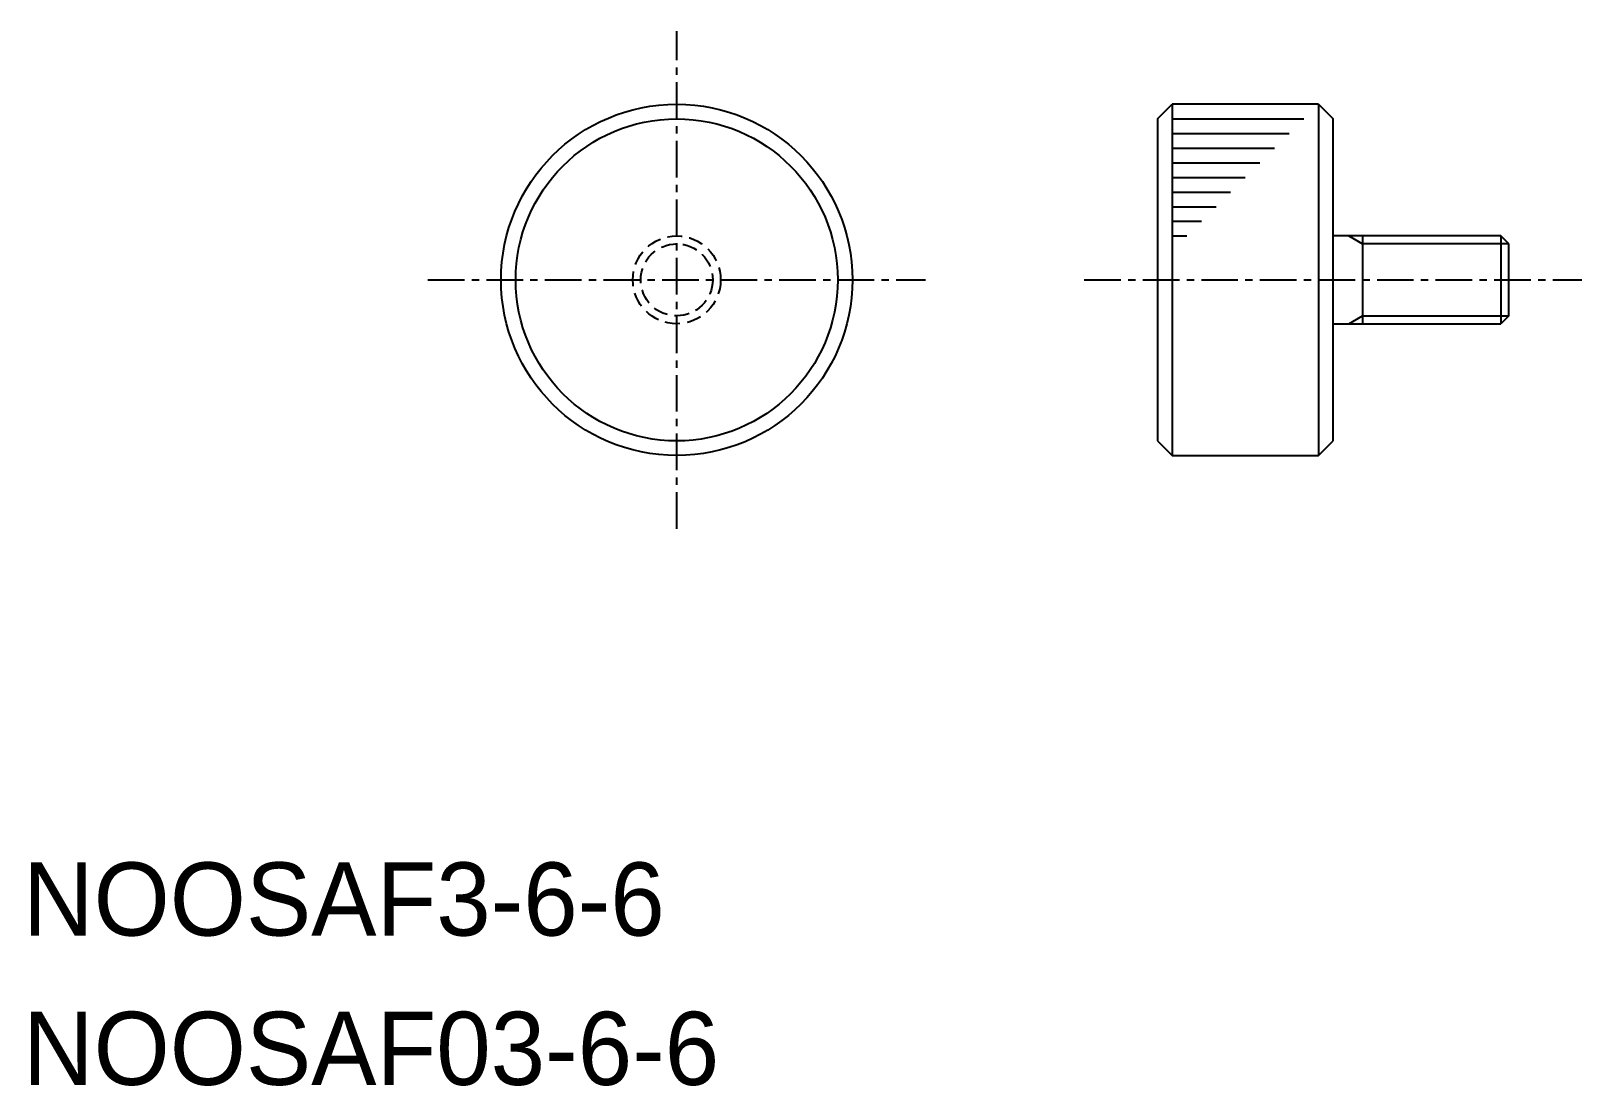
# Model space of a CAD drawing. Extents: x 0.3 to 53.2, y 0 to 36.
import ezdxf

# ---------------------------------------------------------------- set-up
doc = ezdxf.new("R2010")
doc.units = 0
doc.linetypes.add('CENTER', pattern=[2, 1.25, -0.25, 0.25, -0.25])
doc.linetypes.add('DASHED', pattern=[0.75, 0.5, -0.25])
doc.layers.get('0').update_dxf_attribs({"linetype": 'CONTINUOUS'})
doc.layers.add('CENTER', color=1, linetype='CENTER')

msp = doc.modelspace()

# ---------------------------------------------------------------- linework, layer by layer
at = {"color": 7, "linetype": 'CONTINUOUS'}
for p, q in [((38.75, 33), (39.25, 33.5)), ((39.25, 33.5), (39.25, 21.5)), ((44.25, 33.5), (39.25, 33.5)), ((44.25, 33.5), (44.25, 21.5)), ((44.25, 33.5), (44.75, 33)), ((38.75, 33), (38.75, 22)), ((39.25, 33), (43.75, 33)), ((44.75, 22), (44.75, 33)), ((39.25, 32.5), (43.25, 32.5)), ((39.25, 32), (42.75, 32)), ((39.25, 31.5), (42.25, 31.5)), ((39.25, 31), (41.75, 31)), ((39.25, 30.5), (41.25, 30.5)), ((39.25, 30), (40.75, 30)), ((39.25, 29.5), (40.25, 29.5)), ((39.25, 29), (39.75, 29)), ((50.479, 29), (44.75, 29)), ((45.75, 29), (45.75, 26)), ((50.75, 28.729), (50.479, 29)), ((50.479, 29), (50.479, 26)), ((50.75, 26.271), (50.75, 28.729)), ((44.75, 26), (50.479, 26)), ((50.75, 26.271), (50.479, 26)), ((38.75, 22), (39.25, 21.5)), ((44.25, 21.5), (44.75, 22)), ((39.25, 21.5), (44.25, 21.5))]:
    msp.add_line(p, q, dxfattribs=at)
at = {"color": 3, "linetype": 'CONTINUOUS'}
for p, q in [((45.281, 29), (45.75, 28.729)), ((50.75, 28.729), (45.75, 28.729)), ((45.281, 26), (45.75, 26.271)), ((45.75, 26.271), (50.75, 26.271))]:
    msp.add_line(p, q, dxfattribs=at)
at = {"color": 7, "linetype": 'CONTINUOUS'}
for radius in [6, 5.5]:
    msp.add_circle((22.329, 27.5), radius, dxfattribs=at)
at = {"color": 3, "linetype": 'DASHED'}
for radius in [1.5, 1.229]:
    msp.add_circle((22.329, 27.5), radius, dxfattribs=at)
at = {"layer": 'CENTER', "color": 1, "linetype": 'CENTER'}
for p, q in [((22.329, 19), (22.329, 36)), ((13.829, 27.5), (30.829, 27.5)), ((36.25, 27.5), (53.25, 27.5))]:
    msp.add_line(p, q, dxfattribs=at)

# ---------------------------------------------------------------- texts
for s, p in [('NOOSAF3-6-6', (0, 5.101)), ('NOOSAF03-6-6', (0, 0))]:
    msp.add_text(s, height=2.5).set_placement(p)

doc.saveas('drawing.dxf')
